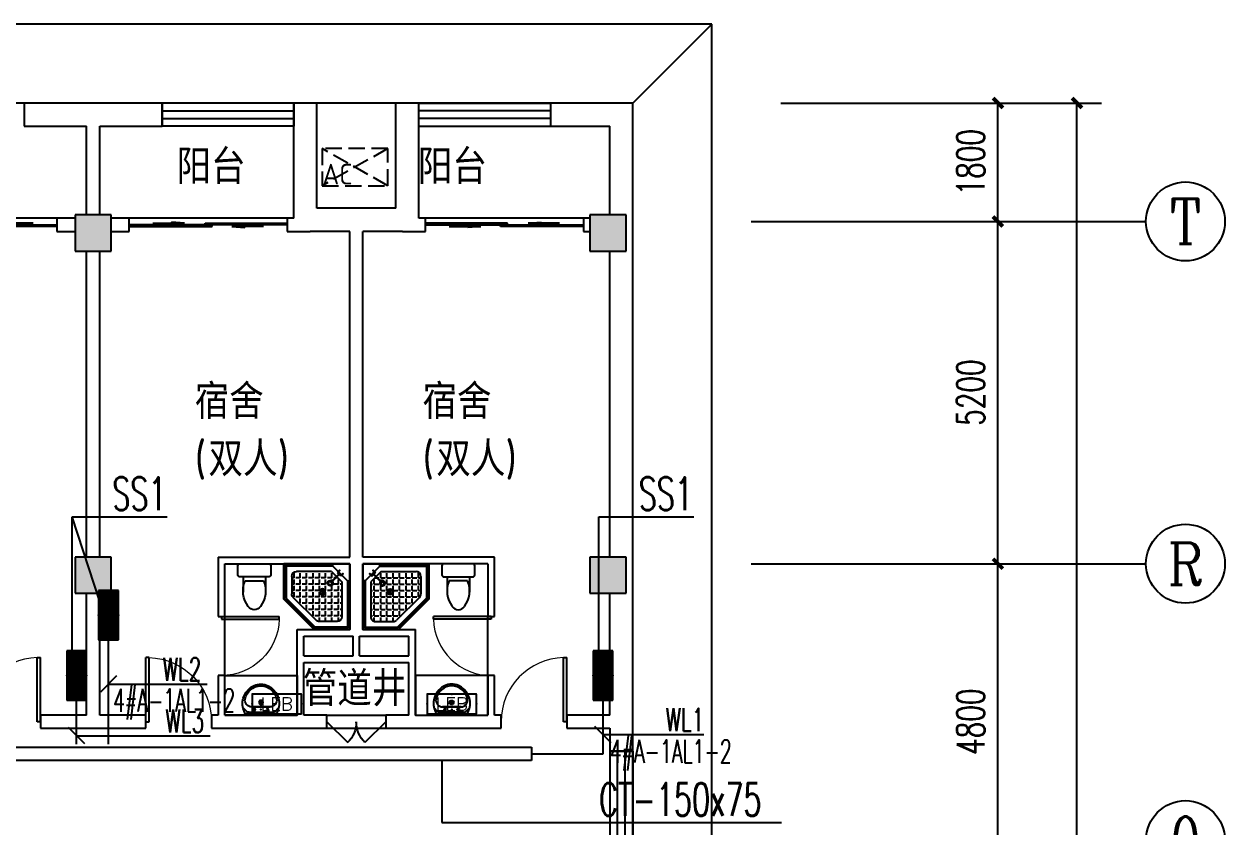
# Model space of a CAD drawing. Extents: x 1725663 to 4653551, y -550461 to 248782.
# Drawn here: x 2158200 to 2176450, y -39188 to -26988 of the extents above; entities that cross this region are included whole.
import ezdxf
from ezdxf.enums import TextEntityAlignment as Align

# ---------------------------------------------------------------- set-up
doc = ezdxf.new("R2010")
doc.units = 0
doc.header["$LTSCALE"] = 1000
doc.linetypes.add('DASH', pattern=[0.35, 0.25, -0.1])
for name, color, linetype in [('0-底图', 7, 'Continuous'), ('AXIS', 3, 'Continuous'), ('AXIS_TEXT', 7, 'Continuous'), ('CABLETRAY', 4, 'Continuous'), ('CABLETRAY_DIM', 3, 'Continuous'), ('CLAYER', 7, 'Continuous'), ('COLUMN', 255, 'Continuous'), ('DIM-照明', 3, 'Continuous'), ('DIM-箱柜', 7, 'Continuous'), ('DOOR_FIRE', 4, 'Continuous'), ('EQUIP-箱柜', 3, 'Continuous'), ('GROUND', 2, 'Continuous'), ('PUB_HATCH', 8, 'Continuous'), ('PUB_TEXT', 7, 'Continuous'), ('TEL_TEXT', 7, 'Continuous'), ('WALL', 2, 'Continuous'), ('WINDOW', 4, 'Continuous'), ('WIRE-照明', 6, 'Continuous'), ('洁具', 213, 'Continuous'), ('空调外机', 211, 'Continuous')]:
    doc.layers.add(name, color=color, linetype=linetype)
doc.styles.add('_TCH_AXIS', font='COMPLEX', dxfattribs={"bigfont": 'GBCBIG'})
doc.styles.add('_TEL_DIM', font='SIMPLEX', dxfattribs={"width": 0.8, "height": 3.5, "bigfont": 'HZTXT'})
doc.styles.add('A_DIM_T3', font='SIMPLEX', dxfattribs={"width": 0.7, "bigfont": 'HZ'})
doc.styles.add('COMPLEX', font='COMPLEX')
doc.styles.get("Standard").update_dxf_attribs({"font": 'geniso.shx', "bigfont": 'hztxt.shx'})
doc.dimstyles.new('_TCH_ARCH&&150', dxfattribs={"dimtxt": 420, "dimasz": 150, "dimexe": 375, "dimexo": 450, "dimgap": 202.5, "dimtad": 1, "dimdec": 0, "dimzin": 0, "dimdsep": 46, "dimtxsty": 'A_DIM_T3', "dimblk": 'ARCHTICK', "dimcen": 0.09, "dimclrt": 7, "dimazin": 2, "dimtfac": 1, "dimtdec": 0, "dimtix": 1, "dimtmove": 2, "dimatfit": 3, "dimfxl": 150, "dimtolj": 1, "dimtzin": 0, "dimarcsym": 0})

# ---------------------------------------------------------------- blocks, each defined once
blk = doc.blocks.new('*X490')
at = {"color": 0}
for p, q in [((-250, 33), (-83, 200)), ((-250, 68), (-118, 200)), ((-250, 104), (-154, 200)), ((-250, 139), (-189, 200)), ((-250, 174), (-224, 200)), ((-247, 0), (-47, 200)), ((-212, 0), (-12, 200)), ((-177, 0), (23, 200)), ((-141, 0), (59, 200)), ((-106, 0), (94, 200)), ((-71, 0), (129, 200)), ((-35, 0), (165, 200)), ((0, 0), (200, 200)), ((35, 0), (235, 200)), ((71, 0), (250, 179)), ((106, 0), (250, 144)), ((141, 0), (250, 109)), ((177, 0), (250, 73)), ((212, 0), (250, 38)), ((247, 0), (250, 3))]:
    blk.add_line(p, q, dxfattribs=at)
blk = doc.blocks.new('$equip$00002943')
for p, q in [((-0.75, 0.6), (-0.75, 0)), ((0.75, 0.6), (-0.75, 0.6)), ((0.75, 0), (0.75, 0.6)), ((-0.75, 0), (0.75, 0))]:
    blk.add_line(p, q)
for points, const_width in [([(-0.75, 0.3), (0.75, 0.3)], 0.6), ([(-0.75, 0.6), (-0.75, 0), (0.75, 0), (0.75, 0.6), (-0.75, 0.6), (-0.75, 0)], 0.02)]:
    blk.add_lwpolyline(points, dxfattribs=dict(const_width=const_width))
for p in [(0, 0.6), (-0.75, 0.3), (0, 0), (0.75, 0.3)]:
    blk.add_point(p)
at = {"xscale": 0.00300000000061118, "yscale": 0.00300000000061118, "zscale": 0.00300000000061118}
blk.add_blockref('*X490', (0, 0), dxfattribs=at)
at = {"color": 7, "style": '_TEL_DIM', "flags": 1}
for tag in ['A', 'REMARK']:
    blk.add_attdef(tag, text='', height=0.00002, dxfattribs=at).set_placement((0, 0), align=Align.MIDDLE_CENTER)
blk = doc.blocks.new('$equip$00002908')
for p, q in [((0.75, 0.6), (-0.75, 0.6)), ((-0.75, 0.6), (-0.75, 0)), ((0.75, 0), (0.75, 0.6)), ((-0.75, 0), (0.75, 0))]:
    blk.add_line(p, q)
at = {"const_width": 0.04}
blk.add_lwpolyline([(-0.75, 0.6), (-0.75, 0), (0.75, 0), (0.75, 0.6), (-0.75, 0.6), (-0.75, 0)], dxfattribs=at)
for p in [(0, 0.6), (-0.75, 0.3), (0, 0), (0.75, 0.3)]:
    blk.add_point(p)
at = {"color": 7, "style": '_TEL_DIM'}
blk.add_attdef('$TEXT$', text='', height=0.4, dxfattribs=at).set_placement((0, 0.3), align=Align.MIDDLE_CENTER)
at = {"color": 7, "style": '_TEL_DIM', "flags": 1}
for tag in ['A', 'REMARK']:
    blk.add_attdef(tag, text='', height=0.00002, dxfattribs=at).set_placement((0, 0), align=Align.MIDDLE_CENTER)
blk = doc.blocks.new('1F平面-CAD导入_dwg_Drawing4_t3_dwg_$plan$00001613-474159-1F-927810-1F')
at = {"layer": '洁具'}
for p, q in [((-30, 250), (-170, 250)), ((-200, 170), (-430, 170)), ((-260, -140), (-260, 140)), ((-200, -170), (-200, -220)), ((-170, -250), (-30, -250))]:
    blk.add_line(p, q, dxfattribs=at)
for points in [[(-200, 220), (-200, 170), (-200, -170), (-430, -170)], [(0, -220), (0, 220)]]:
    blk.add_lwpolyline(points, dxfattribs=at)
for centre, radius, start, end in [((-170, 220), 30, 90, 180), ((-30, 220), 30, 0, 90), ((-590, 0), 110, 123.4509, 236.5491), ((-413, -227), 398, 67.4505, 126.6381), ((-413, 227), 398, 233.3619, 292.5495), ((-170, -220), 30, 180, 270), ((-30, -220), 30, 270, 0)]:
    blk.add_arc(centre, radius, start, end, dxfattribs=at)
blk = doc.blocks.new('$lvtry$00000169')
at = {"color": 0}
for p, q in [((259, -36), (259, 0)), ((259, -36), (36, -259)), ((276, -120), (120, -276)), ((144, -151), (291, -298)), ((151, -144), (298, -291)), ((259, -24), (976, -24)), ((259, -36), (964, -36)), ((270, -213), (270, -143)), ((276, -120), (808, -120)), ((366, -213), (366, -143)), ((462, -213), (462, -143)), ((558, -213), (558, -143)), ((655, -213), (655, -143)), ((751, -213), (751, -143)), ((847, -213), (847, -143)), ((964, -36), (976, -24)), ((964, -36), (964, -525)), ((976, -24), (976, -530)), ((36, -259), (0, -259)), ((24, -259), (24, -976)), ((36, -259), (36, -964)), ((120, -276), (120, -808)), ((120, -309), (147, -309)), ((173, -309), (173, -239)), ((173, -309), (243, -309)), ((173, -405), (173, -335)), ((183, -213), (205, -213)), ((220, -213), (243, -213)), ((270, -213), (340, -213)), ((270, -263), (270, -239)), ((270, -405), (270, -335)), ((334, -309), (340, -309)), ((366, -213), (436, -213)), ((366, -309), (366, -239)), ((366, -309), (436, -309)), ((366, -405), (366, -335)), ((462, -213), (532, -213)), ((462, -309), (462, -239)), ((462, -309), (532, -309)), ((462, -405), (462, -335)), ((558, -213), (628, -213)), ((558, -309), (558, -239)), ((558, -309), (628, -309)), ((558, -405), (558, -335)), ((655, -213), (725, -213)), ((655, -309), (655, -239)), ((655, -309), (725, -309)), ((655, -405), (655, -335)), ((751, -213), (821, -213)), ((751, -309), (751, -239)), ((751, -309), (821, -309)), ((751, -405), (751, -335)), ((847, -213), (880, -213)), ((847, -309), (847, -239)), ((847, -309), (880, -309)), ((847, -405), (847, -335)), ((880, -192), (880, -460)), ((120, -405), (147, -405)), ((120, -501), (147, -501)), ((173, -405), (243, -405)), ((173, -501), (173, -431)), ((173, -501), (243, -501)), ((173, -598), (173, -528)), ((270, -405), (340, -405)), ((270, -501), (270, -431)), ((270, -501), (340, -501)), ((270, -598), (270, -528)), ((366, -405), (379, -405)), ((366, -501), (366, -431)), ((366, -501), (436, -501)), ((366, -598), (366, -528)), ((462, -405), (532, -405)), ((462, -501), (462, -431)), ((462, -501), (532, -501)), ((462, -598), (462, -528)), ((859, -511), (511, -859)), ((964, -525), (525, -964)), ((976, -530), (530, -976)), ((558, -405), (628, -405)), ((558, -501), (558, -431)), ((558, -501), (628, -501)), ((558, -598), (558, -528)), ((655, -405), (725, -405)), ((655, -501), (655, -431)), ((655, -501), (725, -501)), ((655, -598), (655, -528)), ((751, -405), (821, -405)), ((751, -501), (751, -431)), ((751, -501), (821, -501)), ((751, -598), (751, -528)), ((847, -405), (880, -405)), ((847, -501), (847, -431)), ((847, -501), (867, -501)), ((964, -525), (976, -530)), ((120, -598), (147, -598)), ((120, -694), (147, -694)), ((173, -598), (243, -598)), ((173, -694), (173, -624)), ((173, -694), (243, -694)), ((173, -790), (173, -720)), ((270, -598), (340, -598)), ((270, -694), (270, -624)), ((270, -694), (340, -694)), ((270, -790), (270, -720)), ((366, -598), (436, -598)), ((366, -694), (366, -624)), ((366, -694), (436, -694)), ((366, -790), (366, -720)), ((462, -598), (532, -598)), ((462, -694), (462, -624)), ((462, -694), (532, -694)), ((462, -790), (462, -720)), ((558, -598), (628, -598)), ((558, -694), (558, -624)), ((558, -694), (628, -694)), ((558, -790), (558, -720)), ((655, -598), (725, -598)), ((655, -694), (655, -624)), ((655, -694), (676, -694)), ((751, -598), (773, -598)), ((120, -790), (147, -790)), ((173, -790), (243, -790)), ((173, -878), (173, -816)), ((192, -880), (460, -880)), ((270, -790), (340, -790)), ((270, -880), (270, -816)), ((366, -790), (436, -790)), ((366, -880), (366, -816)), ((462, -790), (532, -790)), ((462, -880), (462, -816)), ((558, -790), (580, -790)), ((36, -964), (24, -976)), ((24, -976), (530, -976)), ((36, -964), (525, -964)), ((525, -964), (530, -976))]:
    blk.add_line(p, q, dxfattribs=at)
blk.add_lwpolyline([(0, 0), (0, -1000), (540, -1000), (1000, -540), (1000, 0)], close=True)
for points in [[(0, 0), (0, -1000)], [(0, 0), (1000, 0)], [(1000, 0), (1000, -540)], [(136, -190), (148, -178), (132, -162), (121, -174)], [(190, -136), (178, -148), (162, -132), (174, -121)], [(1000, -540), (540, -1000)], [(0, -1000), (540, -1000)]]:
    blk.add_lwpolyline(points, close=True, dxfattribs=at)
for radius in [43.8, 31.1]:
    blk.add_circle((416, -428), radius, dxfattribs=at)
for centre, radius, start, end in [((808, -192), 72, 0, 90), ((296, -296), 40.6, 142.583, 128.4197), ((296, -296), 28.6, 145.828, 125.6599), ((808, -460), 72, 315, 0), ((192, -808), 72, 180, 270), ((460, -808), 72, 270, 315)]:
    blk.add_arc(centre, radius, start, end, dxfattribs=at)
for p in [(103, -156, 0), (156, -102, 0), (416, -428, 0)]:
    blk.add_point(p, dxfattribs=at)
blk = doc.blocks.new('$lvtry$00000178')
at = {"color": 0}
for p, q in [((-238, 0), (238, 0)), ((-214, -36), (-272, -91)), ((-180, -23), (180, -23)), ((-142, -105), (140, -105)), ((140, -105), (-142, -105)), ((216, -37), (268, -91))]:
    blk.add_line(p, q, dxfattribs=at)
blk.add_lwpolyline([(-104, -430, 0.224698), (110, -425, 0.348046), (269, -79), (239, 0), (-241, 0), (-271, -79, 0.356844)], format="xyb", close=True, dxfattribs=at)
for centre, radius in [((-100, -65), 16.3), ((1, -172), 31.6), ((100, -65), 16.3)]:
    blk.add_circle(centre, radius, dxfattribs=at)
at = {"color": 0, "lineweight": 13}
blk.add_circle((1, -172), 23, dxfattribs=at)
at = {"color": 0}
for centre, radius, start, end in [((-142, -205), 100, 90, 190.5602), ((-180, -73), 50, 90, 133.181), ((140, -205), 100, 349.4398, 90), ((180, -73), 50, 44.5607, 90), ((-1, -179), 243, 190.5602, 349.4398)]:
    blk.add_arc(centre, radius, start, end, dxfattribs=at)
for p in [(0, -65), (1, -172)]:
    blk.add_point(p, dxfattribs=at)
blk = doc.blocks.new('A$C70365C93')
at = {"layer": '洁具'}
blk.add_lwpolyline([(-1900, 2300), (-1900, 1700), (-800, 1700), (-800, 2300)], close=True, dxfattribs=at)
blk.add_blockref('$lvtry$00000178', (-1350, 2280), dxfattribs=at)
at = {"layer": '洁具', "rotation": 180}
blk.add_blockref('$lvtry$00000169', (0, 0), dxfattribs=at)
at = {"layer": '洁具', "extrusion": (0, 0, -1), "xscale": -1, "zscale": -1, "rotation": 90}
blk.add_blockref('1F平面-CAD导入_dwg_Drawing4_t3_dwg_$plan$00001613-474159-1F-927810-1F', (1450, 0), dxfattribs=at)
blk = doc.blocks.new('A$Cf5a72a1b')
at = {"layer": '空调外机', "linetype": 'DASH'}
for p, q in [((1000, 563), (0, 0)), ((1000, 0), (0, 563))]:
    blk.add_line(p, q, dxfattribs=at)
blk.add_lwpolyline([(1000, 563), (0, 563), (0, 0), (1000, 0)], close=True, dxfattribs=at)
at = {"layer": 'PUB_TEXT'}
blk.add_text('AC', height=315, dxfattribs=at).set_placement((5, 18))
blk = doc.blocks.new('_ArchTick')
at = {"color": 0, "linetype": 'ByBlock', "const_width": 0.4}
blk.add_lwpolyline([(-0.5, -0.5), (0.5, 0.5)], dxfattribs=at)
blk = doc.blocks.new('*D691')
at = {"layer": 'AXIS', "color": 0, "lineweight": -2, "transparency": 16777216}
for p, q in [((1606457, 52945), (1611332, 52945)), ((1610957, -26655), (1610957, 52945)), ((1606457, -26655), (1611332, -26655))]:
    blk.add_line(p, q, dxfattribs=at)
at = {"layer": 'Defpoints', "color": 0, "transparency": 16777216}
for p in [(1606007, 52945), (1610957, 52945), (1606007, -26655)]:
    blk.add_point(p, dxfattribs=at)
at = {"layer": 'AXIS', "color": 0, "lineweight": -2, "transparency": 16777216, "xscale": 150, "yscale": 150, "zscale": 150}
for p, rotation in [((1610957, 52945), 90), ((1610957, -26655), 270)]:
    blk.add_blockref('_ArchTick', p, dxfattribs=dict(at, rotation=rotation))
at = {"layer": 'AXIS', "color": 7, "transparency": 16777216, "insert": (1610544, 13145), "char_height": 420, "attachment_point": 5, "rotation": 90, "style": 'A_DIM_T3'}
blk.add_mtext('\\A1;79600', dxfattribs=at)
blk = doc.blocks.new('*D704')
at = {"layer": 'AXIS', "color": 0, "lineweight": -2, "transparency": 16777216}
for p, q in [((1606457, 45945), (1610132, 45945)), ((1609757, 41145), (1609757, 45945)), ((1606457, 41145), (1610132, 41145))]:
    blk.add_line(p, q, dxfattribs=at)
at = {"layer": 'Defpoints', "color": 0, "transparency": 16777216}
for p in [(1606007, 45945), (1609757, 45945), (1606007, 41145)]:
    blk.add_point(p, dxfattribs=at)
at = {"layer": 'AXIS', "color": 0, "lineweight": -2, "transparency": 16777216, "xscale": 150, "yscale": 150, "zscale": 150}
for p, rotation in [((1609757, 45945), 90), ((1609757, 41145), 270)]:
    blk.add_blockref('_ArchTick', p, dxfattribs=dict(at, rotation=rotation))
at = {"layer": 'AXIS', "color": 7, "transparency": 16777216, "insert": (1609344, 43545), "char_height": 420, "attachment_point": 5, "rotation": 90, "style": 'A_DIM_T3'}
blk.add_mtext('\\A1;4800', dxfattribs=at)
blk = doc.blocks.new('*D705')
at = {"layer": 'AXIS', "color": 0, "lineweight": -2, "transparency": 16777216}
for p, q in [((1606457, 51145), (1610132, 51145)), ((1609757, 45945), (1609757, 51145)), ((1606457, 45945), (1610132, 45945))]:
    blk.add_line(p, q, dxfattribs=at)
at = {"layer": 'Defpoints', "color": 0, "transparency": 16777216}
for p in [(1606007, 51145), (1609757, 51145), (1606007, 45945)]:
    blk.add_point(p, dxfattribs=at)
at = {"layer": 'AXIS', "color": 0, "lineweight": -2, "transparency": 16777216, "xscale": 150, "yscale": 150, "zscale": 150}
for p, rotation in [((1609757, 51145), 90), ((1609757, 45945), 270)]:
    blk.add_blockref('_ArchTick', p, dxfattribs=dict(at, rotation=rotation))
at = {"layer": 'AXIS', "color": 7, "transparency": 16777216, "insert": (1609344, 48545), "char_height": 420, "attachment_point": 5, "rotation": 90, "style": 'A_DIM_T3'}
blk.add_mtext('\\A1;5200', dxfattribs=at)
blk = doc.blocks.new('*D706')
at = {"layer": 'AXIS', "color": 0, "lineweight": -2, "transparency": 16777216}
for p, q in [((1606457, 52945), (1610132, 52945)), ((1609757, 51145), (1609757, 52945)), ((1606457, 51145), (1610132, 51145))]:
    blk.add_line(p, q, dxfattribs=at)
at = {"layer": 'Defpoints', "color": 0, "transparency": 16777216}
for p in [(1606007, 52945), (1609757, 52945), (1606007, 51145)]:
    blk.add_point(p, dxfattribs=at)
at = {"layer": 'AXIS', "color": 0, "lineweight": -2, "transparency": 16777216, "xscale": 150, "yscale": 150, "zscale": 150}
for p, rotation in [((1609757, 52945), 90), ((1609757, 51145), 270)]:
    blk.add_blockref('_ArchTick', p, dxfattribs=dict(at, rotation=rotation))
at = {"layer": 'AXIS', "color": 7, "transparency": 16777216, "insert": (1609344, 52045), "char_height": 420, "attachment_point": 5, "rotation": 90, "style": 'A_DIM_T3'}
blk.add_mtext('\\A1;1800', dxfattribs=at)
blk = doc.blocks.new('_AXISO')
blk.add_circle((0, 0), 0.5)
at = {"layer": 'AXIS_TEXT', "style": 'COMPLEX', "width": 1.041667}
blk.add_attdef('A', text='', height=0.56, dxfattribs=at).set_placement((-0.25, -0.28), (0.25, -0.28), align=Align.FIT)
blk = doc.blocks.new('$DorLib2D$00000116')
at = {"color": 0}
for p, q in [((-0.5, 0), (-0.146, 0.354)), ((0.5, 0), (0.146, 0.354))]:
    blk.add_line(p, q, dxfattribs=at)
for centre, start, end in [((-0.5, 0), 0, 45), ((0.5, 0), 135, 180)]:
    blk.add_arc(centre, 0.5, start, end, dxfattribs=at)
blk = doc.blocks.new('$DorLib2D$00000001')
for p, q in [((0.45, 0.975), (0.5, 0.975)), ((0.45, 0), (0.45, 0.975)), ((0.5, 0), (0.5, 0.975)), ((0.5, 0), (0.45, 0))]:
    blk.add_line(p, q)
at = {"lineweight": 13}
blk.add_arc((0.475, 0), 0.975, 91.4693, 180, dxfattribs=at)
blk = doc.blocks.new('$WINLIB2D$00000001')
at = {"color": 0}
for points in [[(-0.5, 0.5), (-0.5, -0.5)], [(-0.5, 0.5), (0.5, 0.5)], [(0.5, -0.5), (0.5, 0.5)], [(0.5, 0.1667), (-0.5, 0.1667)], [(0.5, -0.1667), (-0.5, -0.1667)], [(-0.5, -0.5), (0.5, -0.5)]]:
    blk.add_lwpolyline(points, dxfattribs=at)
blk = doc.blocks.new('$DorLib2D$00000131')
at = {"color": 0, "linetype": 'Continuous'}
for p, q in [((0.15, 0.125), (0.2319, 0.1973)), ((0.2319, 0.1973), (0.2319, 0.125)), ((-0.5, 0.125), (-0.5, 0)), ((0.0192, 0.125), (-0.5, 0.125)), ((0.0192, 0), (0.0192, 0.125)), ((0.35, 0.125), (0.15, 0.125)), ((-0.5, 0), (0.0192, 0)), ((-0.024, 0), (0.5, 0)), ((-0.024, -0.125), (-0.024, 0)), ((0.5, 0), (0.5, -0.125)), ((-0.35, -0.125), (-0.15, -0.125)), ((-0.2319, -0.1973), (-0.2319, -0.125)), ((-0.15, -0.125), (-0.2319, -0.1973)), ((0.5, -0.125), (-0.024, -0.125))]:
    blk.add_line(p, q, dxfattribs=at)
blk = doc.blocks.new('ghj')
at = {"layer": 'PUB_HATCH'}
for points in [[(1596282, 51245.3), (1595732, 51245.3), (1595732, 50695.3), (1596282, 50695.3)], [(1604107, 51245.3), (1603557, 51245.3), (1603557, 50695.3), (1604107, 50695.3)], [(1596282, 46045.3), (1595732, 46045.3), (1595732, 45495.3), (1596282, 45495.3)], [(1604107, 46045.3), (1603557, 46045.3), (1603557, 45495.3), (1604107, 45495.3)]]:
    blk.add_hatch(color=256, dxfattribs=at).paths.add_polyline_path(points)
at = {"layer": 'AXIS'}
for p, q in [((1606007, 51145.3), (1612007, 51145.3)), ((1606007, 45945.3), (1612007, 45945.3))]:
    blk.add_line(p, q, dxfattribs=at)
at = {"layer": 'COLUMN'}
for p, q in [((1596282, 51245.3), (1595732, 51245.3)), ((1595732, 51245.3), (1595732, 50695.3)), ((1596282, 50695.3), (1596282, 51245.3)), ((1604107, 51245.3), (1603557, 51245.3)), ((1603557, 51245.3), (1603557, 50695.3)), ((1604107, 50695.3), (1604107, 51245.3)), ((1595732, 50695.3), (1596282, 50695.3)), ((1603557, 50695.3), (1604107, 50695.3)), ((1596282, 46045.3), (1595732, 46045.3)), ((1595732, 46045.3), (1595732, 45495.3)), ((1596282, 45495.3), (1596282, 46045.3)), ((1604107, 46045.3), (1603557, 46045.3)), ((1603557, 46045.3), (1603557, 45495.3)), ((1604107, 45495.3), (1604107, 46045.3)), ((1595732, 45495.3), (1596282, 45495.3)), ((1603557, 45495.3), (1604107, 45495.3))]:
    blk.add_line(p, q, dxfattribs=at)
at = {"layer": 'DOOR_FIRE'}
for p, q in [((1599557, 43645.3), (1600457, 43645.3)), ((1599557, 43445.3), (1600457, 43445.3))]:
    blk.add_line(p, q, dxfattribs=at)
at = {"layer": 'GROUND'}
for p, q in [((1605407, 54145.3), (1591407, 54145.3)), ((1604207, 52945.3), (1605407, 54145.3)), ((1605407, -27854.7), (1605407, 54145.3)), ((1604207, 52945.3), (1591407, 52945.3)), ((1604207, -26654.7), (1604207, 52945.3))]:
    blk.add_line(p, q, dxfattribs=at)
at = {"layer": 'WALL'}
for p, q in [((1596007, 52945.3), (1594957, 52945.3)), ((1594957, 52945.3), (1594957, 52595.3)), ((1597057, 52945.3), (1596007, 52945.3)), ((1597057, 52595.3), (1597057, 52945.3)), ((1599407, 52945.3), (1599057, 52945.3)), ((1599057, 52945.3), (1599057, 52595.3)), ((1599407, 51345.3), (1599407, 52945.3)), ((1600607, 51345.3), (1600607, 52945.3)), ((1600957, 52945.3), (1600607, 52945.3)), ((1600957, 52595.3), (1600957, 52945.3)), ((1604207, 52945.3), (1602957, 52945.3)), ((1602957, 52945.3), (1602957, 52595.3)), ((1604207, 51145.3), (1604207, 52945.3)), ((1594957, 52595.3), (1595907, 52595.3)), ((1595907, 51245.3), (1595907, 52595.3)), ((1596107, 52595.3), (1597057, 52595.3)), ((1596107, 51245.3), (1596107, 52595.3)), ((1599057, 51195.3), (1599057, 52595.3)), ((1600957, 51195.3), (1600957, 52595.3)), ((1602957, 52595.3), (1603857, 52595.3)), ((1603857, 51245.3), (1603857, 52595.3)), ((1600007, 51345.3), (1599407, 51345.3)), ((1600607, 51345.3), (1600007, 51345.3)), ((1595732, 51195.3), (1595457, 51195.3)), ((1595457, 51195.3), (1595457, 50995.3)), ((1596557, 51195.3), (1596282, 51195.3)), ((1596557, 50995.3), (1596557, 51195.3)), ((1599057, 51195.3), (1598957, 51195.3)), ((1598957, 51195.3), (1598957, 50995.3)), ((1601057, 51195.3), (1600957, 51195.3)), ((1601057, 50995.3), (1601057, 51195.3)), ((1603557, 51195.3), (1603457, 51195.3)), ((1603457, 51195.3), (1603457, 50995.3)), ((1604207, 45770.3), (1604207, 51145.3)), ((1595457, 50995.3), (1595732, 50995.3)), ((1596282, 50995.3), (1596557, 50995.3)), ((1598957, 50995.3), (1599307, 50995.3)), ((1599907, 50995.3), (1599307, 50995.3)), ((1599907, 46045.3), (1599907, 50995.3)), ((1600707, 50995.3), (1600107, 50995.3)), ((1600107, 46045.3), (1600107, 50995.3)), ((1600707, 50995.3), (1601057, 50995.3)), ((1603457, 50995.3), (1603557, 50995.3)), ((1595907, 46045.3), (1595907, 50695.3)), ((1596107, 46045.3), (1596107, 50695.3)), ((1603857, 46045.3), (1603857, 50695.3)), ((1597907, 46045.3), (1599907, 46045.3)), ((1597907, 46045.3), (1597907, 45145.3)), ((1602107, 46045.3), (1600107, 46045.3)), ((1602107, 45145.3), (1602107, 46045.3)), ((1598007, 45945.3), (1599907, 45945.3)), ((1598007, 45145.3), (1598007, 45945.3)), ((1599907, 44945.3), (1599907, 45945.3)), ((1600107, 44945.3), (1600107, 45945.3)), ((1602007, 45945.3), (1600107, 45945.3)), ((1602007, 45945.3), (1602007, 45145.3)), ((1604207, 43545.3), (1604207, 45770.3)), ((1595907, 43645.3), (1595907, 45495.3)), ((1596107, 43645.3), (1596107, 45495.3)), ((1603857, 43645.3), (1603857, 45495.3)), ((1597907, 45145.3), (1598007, 45145.3)), ((1602007, 45145.3), (1602107, 45145.3)), ((1599107, 44945.3), (1599907, 44945.3)), ((1599107, 44445.3), (1599107, 44945.3)), ((1600107, 44945.3), (1600907, 44945.3)), ((1600907, 44445.3), (1600907, 44945.3)), ((1599207, 44845.3), (1599957, 44845.3)), ((1599207, 44545.3), (1599207, 44845.3)), ((1599957, 44545.3), (1599957, 44845.3)), ((1600057, 44845.3), (1600807, 44845.3)), ((1600057, 44545.3), (1600057, 44845.3)), ((1600807, 44545.3), (1600807, 44845.3)), ((1599207, 44545.3), (1599957, 44545.3)), ((1600057, 44545.3), (1600807, 44545.3)), ((1599107, 43645.3), (1599107, 44445.3)), ((1599207, 44445.3), (1600007, 44445.3)), ((1599207, 43645.3), (1599207, 44445.3)), ((1600007, 44445.3), (1600807, 44445.3)), ((1600807, 43645.3), (1600807, 44445.3)), ((1600907, 43645.3), (1600907, 44445.3)), ((1598007, 44245.3), (1597907, 44245.3)), ((1597907, 44245.3), (1597907, 43645.3)), ((1598007, 43645.3), (1598007, 44245.3)), ((1602107, 44245.3), (1602007, 44245.3)), ((1602007, 44245.3), (1602007, 43645.3)), ((1602107, 43645.3), (1602107, 44245.3)), ((1595907, 43645.3), (1595207, 43645.3)), ((1595207, 43645.3), (1595207, 43445.3)), ((1596807, 43645.3), (1596107, 43645.3)), ((1596807, 43445.3), (1596807, 43645.3)), ((1597907, 43645.3), (1597807, 43645.3)), ((1597807, 43645.3), (1597807, 43445.3)), ((1598007, 43645.3), (1599107, 43645.3)), ((1599557, 43645.3), (1599207, 43645.3)), ((1599557, 43445.3), (1599557, 43645.3)), ((1600807, 43645.3), (1600457, 43645.3)), ((1600457, 43645.3), (1600457, 43445.3)), ((1600907, 43645.3), (1602007, 43645.3)), ((1602207, 43645.3), (1602107, 43645.3)), ((1602207, 43445.3), (1602207, 43645.3)), ((1603857, 43645.3), (1603207, 43645.3)), ((1603207, 43645.3), (1603207, 43445.3)), ((1595207, 43445.3), (1596007, 43445.3)), ((1596007, 43445.3), (1596807, 43445.3)), ((1597807, 43445.3), (1597907, 43445.3)), ((1597907, 43445.3), (1599107, 43445.3)), ((1599107, 43445.3), (1599557, 43445.3)), ((1600457, 43445.3), (1600907, 43445.3)), ((1600907, 43445.3), (1602107, 43445.3)), ((1602107, 43445.3), (1602207, 43445.3)), ((1603207, 43445.3), (1603857, 43445.3)), ((1603857, 43445.3), (1603857, 43095.3)), ((1604207, 43095.3), (1604207, 43545.3)), ((1603857, 43095.3), (1604207, 43095.3))]:
    blk.add_line(p, q, dxfattribs=at)
at = {"layer": 'WINDOW'}
for p, q in [((1595457, 51195.3), (1593057, 51195.3)), ((1598957, 51195.3), (1596557, 51195.3)), ((1603457, 51195.3), (1601057, 51195.3)), ((1598007, 44245.3), (1598007, 45145.3)), ((1602007, 44245.3), (1602007, 45145.3))]:
    blk.add_line(p, q, dxfattribs=at)
blk.add_blockref('A$Cf5a72a1b', (1599487, 51689.1))
at = {"xscale": -1, "rotation": 180}
blk.add_blockref('A$C70365C93', (1599907, 45945.3), dxfattribs=at)
at = {"rotation": 180}
blk.add_blockref('A$C70365C93', (1600107, 45945.3), dxfattribs=at)
at = {"layer": 'AXIS'}
ref = blk.add_blockref('_AXISO', (1612607, 51145.3), dxfattribs=dict(at, xscale=1200, yscale=1200, zscale=1200))
ref.add_attrib('A', 'T', dxfattribs={"layer": 'AXIS_TEXT', "height": 683.5, "style": '_TCH_AXIS'}).set_placement((1612362.9, 50803.5), (1612851.1, 50803.5), align=Align.FIT)
ref = blk.add_blockref('_AXISO', (1612607, 45945.3), dxfattribs=dict(at, xscale=1200, yscale=1200, zscale=1200))
ref.add_attrib('A', 'R', dxfattribs={"layer": 'AXIS_TEXT', "height": 637.8, "style": '_TCH_AXIS'}).set_placement((1612333.7, 45626.4), (1612880.3, 45626.4), align=Align.FIT)
ref = blk.add_blockref('_AXISO', (1612607, 41745.3), dxfattribs=dict(at, xscale=1200, yscale=1200, zscale=1200))
ref.add_attrib('A', 'Q', dxfattribs={"layer": 'AXIS_TEXT', "height": 715.4, "style": '_TCH_AXIS', "width": 0.807692}).set_placement((1612386.9, 41387.6), (1612827.1, 41387.6), align=Align.FIT)
at = {"layer": 'DOOR_FIRE', "xscale": 900, "yscale": -900, "zscale": 200}
blk.add_blockref('$DorLib2D$00000116', (1600007, 43545.3), dxfattribs=at)
at = {"layer": 'WINDOW'}
for name, p, xscale, yscale, zscale, rotation in [('$WINLIB2D$00000001', (1598057, 52770.3), 2000, 350, 2000, 180), ('$WINLIB2D$00000001', (1601957, 52770.3), -2000, 350, -2000, 180), ('$DorLib2D$00000131', (1594257, 51095.3), -2400, -200, -2400, 180), ('$DorLib2D$00000131', (1597757, 51095.3), 2400, -200, 2400, 180), ('$DorLib2D$00000131', (1602257, 51095.3), -2400, -200, -2400, 180), ('$DorLib2D$00000001', (1597957, 44695.3), 900, -900, 900, 90), ('$DorLib2D$00000001', (1602057, 44695.3), 900, 900, 900, 90), ('$WINLIB2D$00000001', (1604032, 42395.3), -1400, -350, -1400, 90)]:
    blk.add_blockref(name, p, dxfattribs=dict(at, xscale=xscale, yscale=yscale, zscale=zscale, rotation=rotation))
at = {"layer": 'WINDOW', "yscale": 1000}
for p, xscale, zscale in [((1594707, 43545.3), 1000, 1000), ((1597307, 43545.3), -1000, -1000), ((1602707, 43545.3), 1000, 1000)]:
    blk.add_blockref('$DorLib2D$00000001', p, dxfattribs=dict(at, xscale=xscale, zscale=zscale))
at = {"layer": 'CLAYER'}
blk.add_text('管道井', height=525, dxfattribs=at).set_placement((1599192.3, 43782.3))
at = {"layer": 'PUB_TEXT'}
for s, p in [('阳台', (1597274.5, 51713.4)), ('阳台', (1600941.5, 51713.4)), ('宿舍', (1597550.3, 48145.6)), ('宿舍', (1601012.2, 48145.6)), ('(', (1597550.3, 47273.5)), ('双人', (1597760.3, 47273.5)), (')', (1598810.3, 47273.5)), ('(', (1601012.2, 47273.5)), ('双人', (1601222.2, 47273.5)), (')', (1602272.2, 47273.5))]:
    blk.add_text(s, height=525, dxfattribs=at).set_placement(p)
at = {"layer": 'AXIS'}
for p1, p2, distance, picture, middle in [((1606007, -26654.7), (1606007, 52945.3), -4950, '*D691', (1610544.5, 13145.3)), ((1606007, 51145.3), (1606007, 52945.3), -3750, '*D706', (1609344.5, 52045.3)), ((1606007, 45945.3), (1606007, 51145.3), -3750, '*D705', (1609344.5, 48545.3)), ((1606007, 41145.3), (1606007, 45945.3), -3750, '*D704', (1609344.5, 43545.3))]:
    dim = blk.add_aligned_dim(p1=p1, p2=p2, distance=distance, dimstyle='_TCH_ARCH&&150', dxfattribs=at)
    dim.commit()
    dim.dimension.update_dxf_attribs({"geometry": picture, "text_midpoint": middle})

msp = doc.modelspace()

# ---------------------------------------------------------------- linework, layer by layer
at = {"layer": 'CABLETRAY'}
for p, q in [((2157180, -37977), (2165913, -37977)), ((2157180, -37977), (2165913, -37977)), ((2165913, -37977), (2165913, -38177)), ((2165913, -37977), (2165913, -38177)), ((2165913, -38177), (2157180, -38177)), ((2165913, -38177), (2157180, -38177))]:
    msp.add_line(p, q, dxfattribs=at)
at = {"layer": 'CABLETRAY_DIM'}
for p, q in [((2164551, -38177), (2164551, -39120)), ((2164551, -38177), (2164551, -39120)), ((2164551, -39120), (2169710, -39120)), ((2164551, -39120), (2169710, -39120))]:
    msp.add_line(p, q, dxfattribs=at)
at = {"layer": 'DIM-照明'}
for p, q in [((2159607, -36892), (2159360, -37139)), ((2159607, -36892), (2159360, -37139)), ((2159124, -37926), (2158876, -37678)), ((2159124, -37926), (2158876, -37678)), ((2167124, -37908), (2166876, -37661)), ((2167124, -37908), (2166876, -37661))]:
    msp.add_line(p, q, dxfattribs=at)
for points in [[(2159484, -37016), (2160221, -37016)], [(2159484, -37016), (2160221, -37016)], [(2160221, -37016), (2160983, -37016)], [(2160221, -37016), (2160983, -37016)], [(2159000, -37802), (2160266, -37802)], [(2159000, -37802), (2160266, -37802)], [(2160266, -37802), (2161027, -37802)], [(2160266, -37802), (2161027, -37802)], [(2167000, -37784), (2167866, -37784)], [(2167000, -37784), (2167866, -37784)], [(2167866, -37784), (2168532, -37784)], [(2167866, -37784), (2168532, -37784)]]:
    msp.add_lwpolyline(points, dxfattribs=at)
at = {"layer": 'DIM-箱柜'}
for p, q in [((2158934, -36513), (2158934, -34473)), ((2159350, -35763), (2158934, -34473)), ((2158934, -34473), (2160378, -34473)), ((2158934, -36513), (2158934, -34473)), ((2159350, -35763), (2158934, -34473)), ((2158934, -34473), (2160378, -34473)), ((2166934, -36513), (2166934, -34473)), ((2166934, -36513), (2166934, -34473)), ((2166934, -34473), (2168378, -34473)), ((2166934, -36513), (2166934, -34473)), ((2166934, -36513), (2166934, -34473)), ((2166934, -34473), (2168378, -34473))]:
    msp.add_line(p, q, dxfattribs=at)
at = {"layer": 'WIRE-照明'}
for p, q in [((2159484, -37927), (2159484, -36346)), ((2159000, -37927), (2159000, -37263)), ((2167000, -38077), (2167000, -37263)), ((2165913, -38077), (2167000, -38077))]:
    msp.add_line(p, q, dxfattribs=at)

# ---------------------------------------------------------------- block references
at = {"layer": '0-底图'}
msp.add_blockref('ghj', (563243, -81133), dxfattribs=at)
at = {"layer": 'EQUIP-箱柜', "xscale": 500, "yscale": 500, "zscale": 500}
for p, rotation in [((2159334, -35971), 270), ((2159150, -36888), 90), ((2167150, -36888), 90)]:
    msp.add_blockref('$equip$00002943', p, dxfattribs=dict(at, rotation=rotation))
for p in [(2162040, -37468), (2164700, -37468)]:
    msp.add_blockref('$equip$00002908', p, dxfattribs=at).add_auto_attribs({'$TEXT$': 'LEB'})

# ---------------------------------------------------------------- texts
at = {"layer": 'CABLETRAY_DIM', "color": 7, "style": '_TEL_DIM', "width": 0.64}
msp.add_text('CT-150x75', height=500, dxfattribs=at).set_placement((2166939, -39020))
msp.add_text('CT-150x75', height=500, dxfattribs=at).set_placement((2166939, -39020))
at = {"layer": 'DIM-照明', "color": 7, "style": '_TEL_DIM', "width": 0.64}
for s, p in [('WL2', (2160309, -36966)), ('WL2', (2160309, -36966)), ('WL3', (2160353, -37752)), ('WL3', (2160353, -37752)), ('WL1', (2167953, -37734)), ('WL1', (2167953, -37734))]:
    msp.add_text(s, height=350, dxfattribs=at).set_placement(p)
at = {"layer": 'DIM-箱柜', "color": 7, "style": '_TEL_DIM', "width": 0.64}
for p in [(2159542, -34373), (2159542, -34373), (2167542, -34373), (2167542, -34373)]:
    msp.add_text('SS1', height=500, dxfattribs=at).set_placement(p)
at = {"layer": 'TEL_TEXT', "style": '_TEL_DIM', "width": 0.6}
for p in [(2159553, -37439), (2167100, -38212)]:
    msp.add_text('4#A-1AL1-2', height=350, dxfattribs=at).set_placement(p)

doc.saveas('drawing.dxf')
